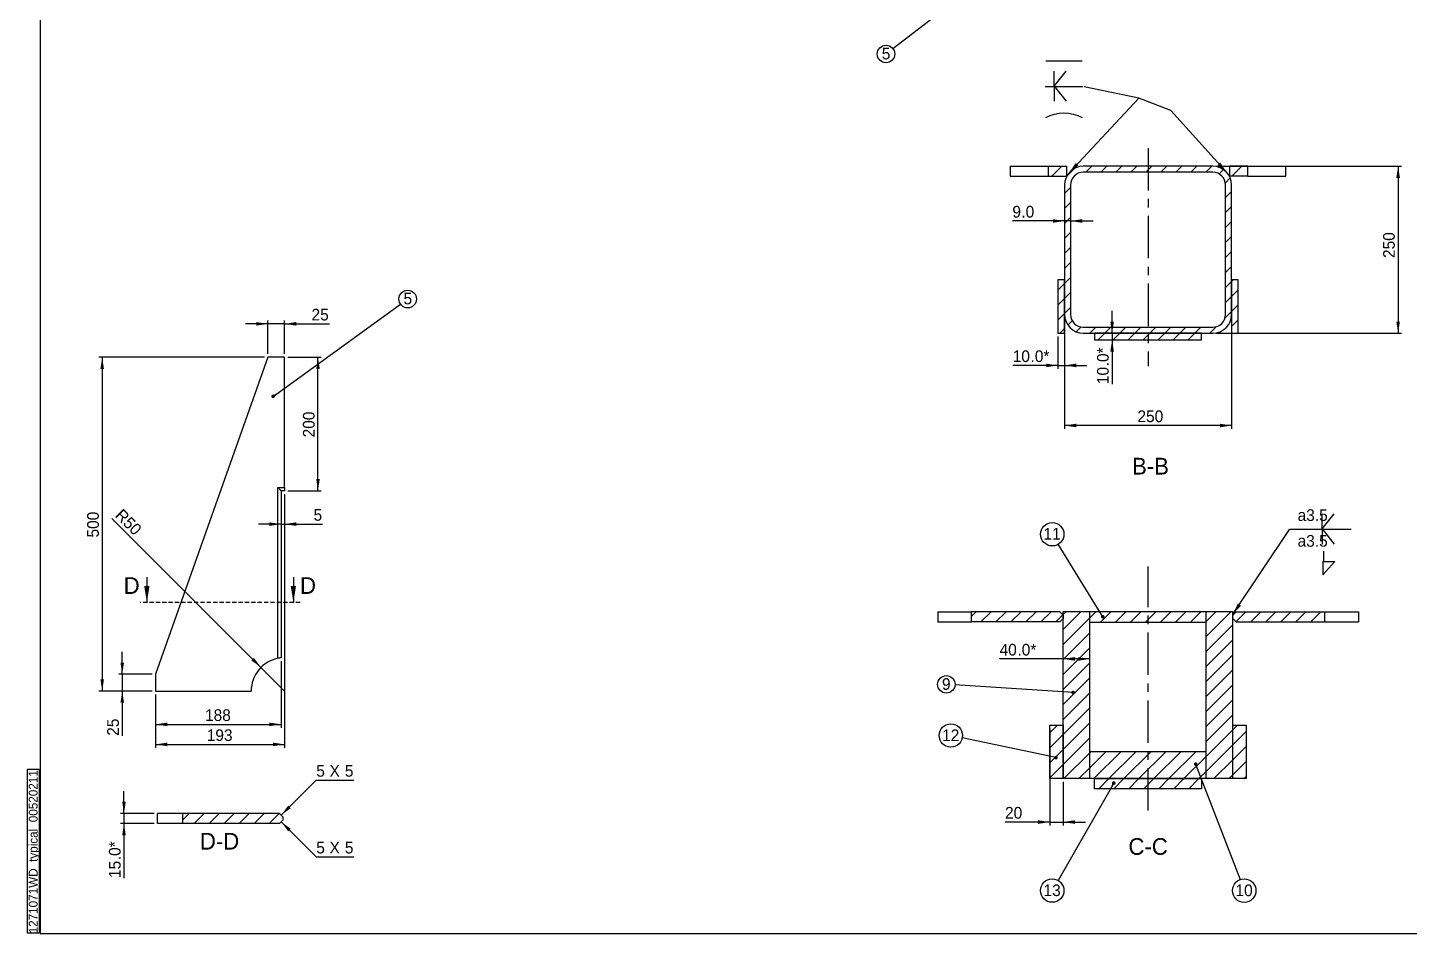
# Model space of a CAD drawing. Header units: millimetres. Extents: x 8 to 4195, y 25 to 2945.
# Drawn here: x 8 to 2076, y 25 to 1382 of the extents above; entities that cross this region are included whole.
import ezdxf

# ---------------------------------------------------------------- set-up
doc = ezdxf.new("R2010")
doc.units = ezdxf.units.MM
doc.header["$LTSCALE"] = 5
doc.linetypes.add('CENTERX2', pattern=[20.32, 12.7, -2.54, 2.54, -2.54])
doc.linetypes.add('HIDDEN', pattern=[1.905, 1.27, -0.635])
doc.layers.add('AM_0', color=7, linetype='Continuous', lineweight=25)
for name, color, linetype in [('AM_10', 7, 'HIDDEN'), ('AM_5', 3, 'Continuous'), ('AM_6', 2, 'Continuous'), ('AM_7', 4, 'CENTERX2'), ('AM_8', 1, 'Continuous')]:
    doc.layers.add(name, color=color, linetype=linetype)
doc.styles.add('SLDTEXTSTYLE0', font='ARIAL.TTF', dxfattribs={"width": 0.948})
doc.styles.get("Standard").update_dxf_attribs({"font": 'ARIAL.TTF'})
doc.dimstyles.new('SLDDIMSTYLE0', dxfattribs={"dimtxt": 17.5, "dimasz": 17.5, "dimexe": 0, "dimexo": 0.0625, "dimgap": 4.375, "dimtad": 1, "dimdec": 1, "dimrnd": 1e-09, "dimzin": 12, "dimdsep": 46, "dimtxsty": 'SLDTEXTSTYLE0', "dimsah": 1, "dimcen": 0.09, "dimadec": 0, "dimazin": 3, "dimtfac": 1, "dimtdec": 1, "dimtmove": 0, "dimatfit": 0, "dimfxl": 1, "dimfrac": 2, "dimtolj": 1, "dimtzin": 12, "dimarcsym": 0})
doc.dimstyles.new('SLDDIMSTYLE1', dxfattribs={"dimtxt": 17.5, "dimasz": 17.5, "dimexe": 0, "dimexo": 0.0625, "dimgap": 4.375, "dimtad": 1, "dimdec": 1, "dimrnd": 1e-09, "dimzin": 12, "dimdsep": 46, "dimtxsty": 'SLDTEXTSTYLE0', "dimsah": 1, "dimcen": 0.09, "dimadec": 0, "dimazin": 3, "dimtfac": 1, "dimtdec": 1, "dimtofl": 0, "dimtmove": 0, "dimatfit": 3, "dimfxl": 1, "dimfrac": 2, "dimtolj": 1, "dimtzin": 12, "dimarcsym": 0})
doc.dimstyles.new('SLDDIMSTYLE11', dxfattribs={"dimtxt": 17.5, "dimasz": 17.5, "dimexe": 0, "dimexo": 0.0625, "dimgap": 4.375, "dimtad": 1, "dimdec": 1, "dimrnd": 1e-09, "dimzin": 12, "dimdsep": 46, "dimtxsty": 'SLDTEXTSTYLE0', "dimsah": 1, "dimcen": 0, "dimadec": 0, "dimazin": 3, "dimtfac": 1, "dimtdec": 1, "dimtofl": 0, "dimtmove": 0, "dimatfit": 3, "dimfxl": 1, "dimfrac": 2, "dimtolj": 1, "dimtzin": 12, "dimarcsym": 0})
doc.dimstyles.new('SLDDIMSTYLE12', dxfattribs={"dimtxt": 17.5, "dimasz": 17.5, "dimexe": 0, "dimexo": 0.0625, "dimgap": 4.375, "dimtad": 1, "dimdec": 0, "dimrnd": 1e-09, "dimzin": 12, "dimdsep": 46, "dimtxsty": 'SLDTEXTSTYLE0', "dimsah": 1, "dimcen": 0.09, "dimadec": 0, "dimazin": 3, "dimtfac": 1, "dimtdec": 0, "dimtmove": 0, "dimatfit": 0, "dimfxl": 1, "dimfrac": 2, "dimtolj": 1, "dimtzin": 12, "dimarcsym": 0})
doc.dimstyles.new('SLDDIMSTYLE3', dxfattribs={"dimtxt": 0.18, "dimasz": 5.384615, "dimexe": 0, "dimexo": 0.0625, "dimgap": 0, "dimtad": 0, "dimtih": 1, "dimtoh": 1, "dimdec": 0, "dimrnd": 1e-09, "dimzin": 0, "dimdsep": 46, "dimtxsty": 'STANDARD', "dimblk1": 'DOT', "dimblk2": 'DOT', "dimsah": 1, "dimcen": 0.09, "dimadec": 0, "dimazin": 0, "dimtfac": 5.384615, "dimtdec": 0, "dimtofl": 0, "dimtmove": 0, "dimatfit": 3, "dimldrblk": 'DOT', "dimfxl": 1, "dimfrac": 2, "dimtolj": 1, "dimtzin": 0, "dimarcsym": 0})
doc.dimstyles.new('SLDDIMSTYLE4', dxfattribs={"dimtxt": 0.18, "dimasz": 17.5, "dimexe": 0, "dimexo": 0.0625, "dimgap": 0, "dimtad": 0, "dimtih": 1, "dimtoh": 1, "dimdec": 0, "dimrnd": 1e-09, "dimzin": 0, "dimdsep": 46, "dimtxsty": 'STANDARD', "dimsah": 1, "dimcen": 0.09, "dimadec": 0, "dimazin": 0, "dimtfac": 17.5, "dimtdec": 0, "dimtofl": 0, "dimtmove": 0, "dimatfit": 3, "dimfxl": 1, "dimfrac": 2, "dimtolj": 1, "dimtzin": 0, "dimarcsym": 0})
doc.dimstyles.new('SLDDIMSTYLE6', dxfattribs={"dimtxt": 17.5, "dimasz": 17.5, "dimexe": 0, "dimexo": 0.0625, "dimgap": 4.375, "dimtad": 1, "dimdec": 0, "dimrnd": 1e-09, "dimzin": 12, "dimdsep": 46, "dimtxsty": 'SLDTEXTSTYLE0', "dimsah": 1, "dimcen": 0.09, "dimadec": 0, "dimazin": 3, "dimtfac": 1, "dimtdec": 0, "dimtofl": 0, "dimtmove": 0, "dimatfit": 3, "dimfxl": 1, "dimfrac": 2, "dimtolj": 1, "dimtzin": 12, "dimarcsym": 0})

# ---------------------------------------------------------------- blocks, each defined once
blk = doc.blocks.new('SW_NOTE_0')
at = {"layer": 'AM_6', "color": 0}
for p, q in [((-18.8, 0.2), (-18.8, 245.9)), ((-18.8, 245.9), (-1.4, 245.9)), ((-1.4, 245.9), (-1.4, 0.2)), ((-1.4, 0.2), (-18.8, 0.2))]:
    blk.add_line(p, q, dxfattribs=at)
at = {"layer": 'AM_6', "color": 0, "insert": (-17.1, 0), "char_height": 13.229, "attachment_point": 1, "rotation": 90, "style": 'SLDTEXTSTYLE0'}
blk.add_mtext('1271071WD_typical_00520211', dxfattribs=at)
blk = doc.blocks.new('SW_NOTE_0_7')
at = {"layer": 'AM_6', "color": 0}
blk.add_circle((-10.4, -7.9), 13.1, dxfattribs=at)
at = {"layer": 'AM_6', "color": 0, "insert": (-10.3, 1.5), "char_height": 17.5, "attachment_point": 2, "style": 'SLDTEXTSTYLE0'}
blk.add_mtext('5', dxfattribs=at)
blk = doc.blocks.new('_Dot')
at = {"color": 0, "linetype": 'ByBlock', "lineweight": -2}
blk.add_line((-0.5, 0), (-1, 0), dxfattribs=at)
at = {"color": 0, "linetype": 'ByBlock', "const_width": 0.5}
blk.add_lwpolyline([(-0.25, 0, 1), (0.25, 0, 1)], format="xyb", close=True, dxfattribs=at)
blk = doc.blocks.new('_D_29')
at = {"layer": 'AM_5'}
for p, q in [((1786.7, 1174), (2064, 1174)), ((2059, 1174), (2059, 924)), ((1786.7, 924), (2064, 924))]:
    blk.add_line(p, q, dxfattribs=at)
for points in [[(2059, 1174), (2056.3, 1156.5), (2061.7, 1156.5)], [(2059, 924), (2061.7, 941.5), (2056.3, 941.5)]]:
    blk.add_solid(points, dxfattribs=at)
at = {"layer": 'AM_5', "insert": (2036.5, 1036.6), "char_height": 17.5, "attachment_point": 1, "rotation": 90, "style": 'SLDTEXTSTYLE0'}
blk.add_mtext('250', dxfattribs=at)
blk = doc.blocks.new('_D_30')
at = {"layer": 'AM_5'}
for p, q in [((1559.7, 947), (1559.7, 780.7)), ((1809.7, 947), (1809.7, 780.7)), ((1809.7, 785.7), (1559.7, 785.7))]:
    blk.add_line(p, q, dxfattribs=at)
for points in [[(1559.7, 785.7), (1577.2, 783), (1577.2, 788.4)], [(1809.7, 785.7), (1792.2, 788.4), (1792.2, 783)]]:
    blk.add_solid(points, dxfattribs=at)
at = {"layer": 'AM_5', "insert": (1668.8, 808.3), "char_height": 17.5, "attachment_point": 1, "style": 'SLDTEXTSTYLE0'}
blk.add_mtext('250', dxfattribs=at)
blk = doc.blocks.new('_D_31')
at = {"layer": 'AM_5'}
for p, q in [((1559.7, 1092.1), (1481.6, 1092.1)), ((1568.7, 1092.1), (1559.7, 1092.1)), ((1568.7, 1092.1), (1602.3, 1092.1))]:
    blk.add_line(p, q, dxfattribs=at)
for points in [[(1559.7, 1092.1), (1542.2, 1094.8), (1542.2, 1089.4)], [(1568.7, 1092.1), (1586.2, 1089.4), (1586.2, 1094.8)]]:
    blk.add_solid(points, dxfattribs=at)
at = {"layer": 'AM_5', "char_height": 17.5, "attachment_point": 1, "style": 'SLDTEXTSTYLE0'}
for s, insert in [('9', (1481.6, 1114.7)), ('.0', (1495, 1114.7))]:
    blk.add_mtext(s, dxfattribs=dict(at, insert=insert))
blk = doc.blocks.new('_D_32')
at = {"layer": 'AM_5'}
for p, q in [((1630.9, 924), (1630.9, 957.7)), ((1630.9, 924), (1630.9, 914)), ((1630.9, 914), (1630.9, 847.7))]:
    blk.add_line(p, q, dxfattribs=at)
for points in [[(1630.9, 924), (1633.6, 941.5), (1628.2, 941.5)], [(1630.9, 914), (1628.2, 896.5), (1633.6, 896.5)]]:
    blk.add_solid(points, dxfattribs=at)
at = {"layer": 'AM_5', "char_height": 17.5, "attachment_point": 1, "rotation": 90, "style": 'SLDTEXTSTYLE0'}
for s, insert in [('.0*', (1608.3, 874.4)), ('10', (1608.3, 847.7))]:
    blk.add_mtext(s, dxfattribs=dict(at, insert=insert))
blk = doc.blocks.new('_D_33')
at = {"layer": 'AM_5'}
for p, q in [((1549.7, 919), (1549.7, 870.7)), ((1559.7, 919), (1559.7, 870.7)), ((1549.7, 875.7), (1482.1, 875.7)), ((1549.7, 875.7), (1559.7, 875.7)), ((1559.7, 875.7), (1593.3, 875.7))]:
    blk.add_line(p, q, dxfattribs=at)
for points in [[(1549.7, 875.7), (1532.2, 878.4), (1532.2, 873)], [(1559.7, 875.7), (1577.2, 873), (1577.2, 878.4)]]:
    blk.add_solid(points, dxfattribs=at)
at = {"layer": 'AM_5', "char_height": 17.5, "attachment_point": 1, "style": 'SLDTEXTSTYLE0'}
for s, insert in [('10', (1482.1, 898.3)), ('.0*', (1508.8, 898.3))]:
    blk.add_mtext(s, dxfattribs=dict(at, insert=insert))
blk = doc.blocks.new('SW_SYMBOL_JWELD_BUSB')
at = {"layer": 'AM_5', "color": 0}
for q in [(1000, 5000), (5000, 5000)]:
    blk.add_line((1000, 0), q, dxfattribs=at)
blk = doc.blocks.new('SW_SYMBOL_WLDSA_FLT')
at = {"layer": 'AM_5', "color": 0}
blk.add_line((0, 0), (12000, 0), dxfattribs=at)
blk = doc.blocks.new('SW_SYMBOL_WLDSA_CNC')
at = {"layer": 'AM_5', "color": 0}
blk.add_arc((6000, 12000), 12000, 240, 300, dxfattribs=at)
blk = doc.blocks.new('SW_WELDSYMBOL_8')
at = {"layer": 'AM_5', "color": 0}
blk.add_line((47.6, -3.2), (-8.6, -3.2), dxfattribs=at)
at = {"layer": 'AM_5', "color": 0, "xscale": 0.0045117371, "yscale": 0.0045117371, "zscale": 0.0045117371}
for name, p in [('SW_SYMBOL_WLDSA_FLT', (-7.8, 35.6)), ('SW_SYMBOL_JWELD_BUSB', (0, -2.3))]:
    blk.add_blockref(name, p, dxfattribs=at)
at = {"layer": 'AM_5', "color": 0, "extrusion": (0, 0, -1), "xscale": 0.0045117371, "yscale": 0.0045117371, "zscale": 0.0045117371, "rotation": 180}
for name, p in [('SW_SYMBOL_JWELD_BUSB', (0, -2.3)), ('SW_SYMBOL_WLDSA_CNC', (7.8, -42.1))]:
    blk.add_blockref(name, p, dxfattribs=at)
blk = doc.blocks.new('_D_43')
at = {"layer": 'AM_5'}
for p, q in [((367.2, 938), (333.6, 938)), ((367.2, 893), (367.2, 943)), ((392.2, 938), (367.2, 938)), ((392.2, 893), (392.2, 943)), ((392.2, 938), (459.3, 938))]:
    blk.add_line(p, q, dxfattribs=at)
for points in [[(367.2, 938), (349.7, 940.7), (349.7, 935.3)], [(392.2, 938), (409.7, 935.3), (409.7, 940.7)]]:
    blk.add_solid(points, dxfattribs=at)
at = {"layer": 'AM_5', "insert": (432.6, 960.6), "char_height": 17.5, "attachment_point": 1, "style": 'SLDTEXTSTYLE0'}
blk.add_mtext('25', dxfattribs=at)
blk = doc.blocks.new('_D_44')
at = {"layer": 'AM_5'}
for p, q in [((362.2, 888), (114.2, 888)), ((119.2, 888), (119.2, 388)), ((194.2, 388), (114.2, 388))]:
    blk.add_line(p, q, dxfattribs=at)
for points in [[(119.2, 888), (116.6, 870.5), (121.9, 870.5)], [(119.2, 388), (121.9, 405.5), (116.6, 405.5)]]:
    blk.add_solid(points, dxfattribs=at)
at = {"layer": 'AM_5', "insert": (96.7, 617.9), "char_height": 17.5, "attachment_point": 1, "rotation": 90, "style": 'SLDTEXTSTYLE0'}
blk.add_mtext('500', dxfattribs=at)
blk = doc.blocks.new('_D_45')
at = {"layer": 'AM_5'}
for p, q in [((149.2, 413), (149.2, 446.7)), ((194.2, 413), (144.2, 413)), ((149.2, 413), (149.2, 388)), ((194.2, 388), (144.2, 388)), ((149.2, 388), (149.2, 320.9))]:
    blk.add_line(p, q, dxfattribs=at)
for points in [[(149.2, 413), (151.9, 430.5), (146.6, 430.5)], [(149.2, 388), (146.6, 370.5), (151.9, 370.5)]]:
    blk.add_solid(points, dxfattribs=at)
at = {"layer": 'AM_5', "insert": (126.7, 320.9), "char_height": 17.5, "attachment_point": 1, "rotation": 90, "style": 'SLDTEXTSTYLE0'}
blk.add_mtext('25', dxfattribs=at)
blk = doc.blocks.new('_D_46')
at = {"layer": 'AM_5'}
for p, q in [((387, 432.7), (387, 333)), ((199.2, 383), (199.2, 333)), ((199.2, 338), (387, 338))]:
    blk.add_line(p, q, dxfattribs=at)
for points in [[(199.2, 338), (216.7, 335.3), (216.7, 340.7)], [(387, 338), (369.5, 340.7), (369.5, 335.3)]]:
    blk.add_solid(points, dxfattribs=at)
at = {"layer": 'AM_5', "insert": (273.1, 360.6), "char_height": 17.5, "attachment_point": 1, "style": 'SLDTEXTSTYLE0'}
blk.add_mtext('188', dxfattribs=at)
blk = doc.blocks.new('_D_47')
at = {"layer": 'AM_5'}
for q in [(133.8, 646.4), (392.2, 388)]:
    blk.add_line((356.9, 423.4), q, dxfattribs=at)
blk.add_solid([(356.9, 423.4), (346.4, 437.6), (342.6, 433.8)], dxfattribs=at)
at = {"layer": 'AM_5', "insert": (149.8, 662.3), "char_height": 17.5, "attachment_point": 1, "rotation": 315, "style": 'SLDTEXTSTYLE0'}
blk.add_mtext('R50', dxfattribs=at)
blk = doc.blocks.new('_D_48')
at = {"layer": 'AM_5'}
for p, q in [((392.2, 683), (392.2, 633)), ((387, 638), (353.4, 638)), ((387, 638), (392.2, 638)), ((392.2, 638), (448.9, 638))]:
    blk.add_line(p, q, dxfattribs=at)
for points in [[(387, 638), (369.5, 640.7), (369.5, 635.3)], [(392.2, 638), (409.7, 635.3), (409.7, 640.7)]]:
    blk.add_solid(points, dxfattribs=at)
at = {"layer": 'AM_5', "insert": (435.6, 660.6), "char_height": 17.5, "attachment_point": 1, "style": 'SLDTEXTSTYLE0'}
blk.add_mtext('5', dxfattribs=at)
blk = doc.blocks.new('_D_49')
at = {"layer": 'AM_5'}
for p, q in [((397.2, 888), (447.2, 888)), ((442.2, 688), (442.2, 888)), ((397.2, 688), (447.2, 688))]:
    blk.add_line(p, q, dxfattribs=at)
for points in [[(442.2, 888), (439.6, 870.5), (444.9, 870.5)], [(442.2, 688), (444.9, 705.5), (439.6, 705.5)]]:
    blk.add_solid(points, dxfattribs=at)
at = {"layer": 'AM_5', "insert": (419.7, 767.9), "char_height": 17.5, "attachment_point": 1, "rotation": 90, "style": 'SLDTEXTSTYLE0'}
blk.add_mtext('200', dxfattribs=at)
blk = doc.blocks.new('_D_50')
at = {"layer": 'AM_5'}
for p, q in [((392.2, 683), (392.2, 303)), ((199.2, 383), (199.2, 303)), ((199.2, 308), (392.2, 308))]:
    blk.add_line(p, q, dxfattribs=at)
for points in [[(199.2, 308), (216.7, 305.3), (216.7, 310.7)], [(392.2, 308), (374.7, 310.7), (374.7, 305.3)]]:
    blk.add_solid(points, dxfattribs=at)
at = {"layer": 'AM_5', "insert": (275.7, 330.6), "char_height": 17.5, "attachment_point": 1, "style": 'SLDTEXTSTYLE0'}
blk.add_mtext('193', dxfattribs=at)
blk = doc.blocks.new('SW_NOTE_0_16')
at = {"layer": 'AM_6', "color": 0}
blk.add_circle((10.7, 7.8), 13.2, dxfattribs=at)
at = {"layer": 'AM_6', "color": 0, "insert": (10.9, 17.4), "char_height": 17.5, "attachment_point": 2, "style": 'SLDTEXTSTYLE0'}
blk.add_mtext('5', dxfattribs=at)
blk = doc.blocks.new('_D_51')
at = {"layer": 'AM_5'}
for p, q in [((1557.7, 436.1), (1462.4, 436.1)), ((1597.7, 436.1), (1557.7, 436.1))]:
    blk.add_line(p, q, dxfattribs=at)
for points in [[(1557.7, 436.1), (1575.2, 433.4), (1575.2, 438.8)], [(1597.7, 436.1), (1580.2, 438.8), (1580.2, 433.4)]]:
    blk.add_solid(points, dxfattribs=at)
at = {"layer": 'AM_5', "char_height": 17.5, "attachment_point": 1, "style": 'SLDTEXTSTYLE0'}
for s, insert in [('40', (1462.4, 458.6)), ('.0*', (1489.2, 458.6))]:
    blk.add_mtext(s, dxfattribs=dict(at, insert=insert))
blk = doc.blocks.new('_D_52')
at = {"layer": 'AM_5'}
for p, q in [((1537.7, 331.7), (1537.7, 186.7)), ((1557.7, 251.7), (1557.7, 186.7)), ((1537.7, 191.7), (1470.6, 191.7)), ((1537.7, 191.7), (1557.7, 191.7)), ((1557.7, 191.7), (1591.3, 191.7))]:
    blk.add_line(p, q, dxfattribs=at)
for points in [[(1537.7, 191.7), (1520.2, 194.4), (1520.2, 189)], [(1557.7, 191.7), (1575.2, 189), (1575.2, 194.4)]]:
    blk.add_solid(points, dxfattribs=at)
at = {"layer": 'AM_5', "insert": (1470.6, 214.3), "char_height": 17.5, "attachment_point": 1, "style": 'SLDTEXTSTYLE0'}
blk.add_mtext('20', dxfattribs=at)
blk = doc.blocks.new('SW_NOTE_0_17')
at = {"layer": 'AM_6', "color": 0}
blk.add_circle((-13, 0.8), 13.1, dxfattribs=at)
at = {"layer": 'AM_6', "color": 0, "insert": (-13, 10.1), "char_height": 17.5, "attachment_point": 2, "style": 'SLDTEXTSTYLE0'}
blk.add_mtext('9', dxfattribs=at)
blk = doc.blocks.new('SW_NOTE_0_18')
at = {"layer": 'AM_6', "color": 0}
blk.add_circle((-17.1, 3.6), 17.5, dxfattribs=at)
at = {"layer": 'AM_6', "color": 0, "insert": (-17.3, 12.6), "char_height": 17.5, "attachment_point": 2, "style": 'SLDTEXTSTYLE0'}
blk.add_mtext('12', dxfattribs=at)
blk = doc.blocks.new('SW_NOTE_0_19')
at = {"layer": 'AM_6', "color": 0}
blk.add_circle((-8.8, -15.3), 17.6, dxfattribs=at)
at = {"layer": 'AM_6', "color": 0, "insert": (-8.9, -6.1), "char_height": 17.5, "attachment_point": 2, "style": 'SLDTEXTSTYLE0'}
blk.add_mtext('13', dxfattribs=at)
blk = doc.blocks.new('SW_NOTE_0_20')
at = {"layer": 'AM_6', "color": 0}
blk.add_circle((-9.1, 14.9), 17.5, dxfattribs=at)
at = {"layer": 'AM_6', "color": 0, "insert": (-9.3, 24.4), "char_height": 17.5, "attachment_point": 2, "style": 'SLDTEXTSTYLE0'}
blk.add_mtext('11', dxfattribs=at)
blk = doc.blocks.new('SW_NOTE_0_21')
at = {"layer": 'AM_6', "color": 0}
blk.add_circle((6.3, -16.5), 17.6, dxfattribs=at)
at = {"layer": 'AM_6', "color": 0, "insert": (6.1, -7.3), "char_height": 17.5, "attachment_point": 2, "style": 'SLDTEXTSTYLE0'}
blk.add_mtext('10', dxfattribs=at)
blk = doc.blocks.new('SW_SYMBOL_JWELD_FILL')
at = {"layer": 'AM_5', "color": 0}
for p, q in [((500, 0), (500, 4500)), ((500, 4500), (4500, 0)), ((500, 0), (4500, 0))]:
    blk.add_line(p, q, dxfattribs=at)
blk = doc.blocks.new('SW_WELDSYMBOL_9')
at = {"layer": 'AM_5', "color": 0}
for p, q in [((92.3, 0), (0, 0)), ((51.2, -32.4), (51.2, -48.5))]:
    blk.add_line(p, q, dxfattribs=at)
at = {"layer": 'AM_5', "color": 0, "xscale": 0.0045117371, "yscale": 0.0045117371, "zscale": 0.0045117371}
blk.add_blockref('SW_SYMBOL_JWELD_BUSB', (44.7, 1), dxfattribs=at)
at = {"layer": 'AM_5', "color": 0, "extrusion": (0, 0, -1), "xscale": 0.0045117371, "yscale": 0.0045117371, "zscale": 0.0045117371, "rotation": 180}
for name, p in [('SW_SYMBOL_JWELD_BUSB', (-44.7, 1)), ('SW_SYMBOL_JWELD_FILL', (-47.9, -47.6))]:
    blk.add_blockref(name, p, dxfattribs=at)
at = {"layer": 'AM_5', "color": 0, "char_height": 17.5, "attachment_point": 1, "style": 'SLDTEXTSTYLE0'}
for insert in [(12.3, 30.5), (12.3, -8)]:
    blk.add_mtext('a3.5', dxfattribs=dict(at, insert=insert))
blk = doc.blocks.new('SW_CHAMFER_DIMENSION_7')
at = {"layer": 'AM_5', "color": 0}
for p, q in [((-52.5, 52.5), (0, 0)), ((0, 0), (56.1, 0))]:
    blk.add_line(p, q, dxfattribs=at)
blk.add_solid([(-52.5, 52.5), (-42, 38.2), (-38.2, 42)], dxfattribs=at)
at = {"layer": 'AM_5', "color": 0, "char_height": 17.5, "attachment_point": 1, "style": 'SLDTEXTSTYLE0'}
for s, insert in [('5', (0, 22.6)), (' X ', (13.4, 22.6)), ('5', (42.8, 22.6))]:
    blk.add_mtext(s, dxfattribs=dict(at, insert=insert))
blk = doc.blocks.new('_D_53')
at = {"layer": 'AM_5'}
for p, q in [((151.8, 204.5), (151.8, 238.2)), ((196.8, 204.5), (146.8, 204.5)), ((196.8, 189.5), (146.8, 189.5)), ((151.8, 204.5), (151.8, 189.5)), ((151.8, 189.5), (151.8, 107.8))]:
    blk.add_line(p, q, dxfattribs=at)
for points in [[(151.8, 204.5), (154.5, 222), (149.2, 222)], [(151.8, 189.5), (149.2, 172), (154.5, 172)]]:
    blk.add_solid(points, dxfattribs=at)
at = {"layer": 'AM_5', "char_height": 17.5, "attachment_point": 1, "rotation": 90, "style": 'SLDTEXTSTYLE0'}
for s, insert in [('.0*', (129.3, 134.5)), ('15', (129.3, 107.8))]:
    blk.add_mtext(s, dxfattribs=dict(at, insert=insert))
blk = doc.blocks.new('SW_CHAMFER_DIMENSION_8')
at = {"layer": 'AM_5', "color": 0}
for p, q in [((-52.5, -52.5), (0, 0)), ((0, 0), (56.1, 0))]:
    blk.add_line(p, q, dxfattribs=at)
blk.add_solid([(-52.5, -52.5), (-38.2, -42), (-42, -38.2)], dxfattribs=at)
at = {"layer": 'AM_5', "color": 0, "char_height": 17.5, "attachment_point": 1, "style": 'SLDTEXTSTYLE0'}
for s, insert in [('5', (0, 22.6)), (' X ', (13.4, 22.6)), ('5', (42.8, 22.6))]:
    blk.add_mtext(s, dxfattribs=dict(at, insert=insert))

msp = doc.modelspace()

# ---------------------------------------------------------------- hatches: boundary and pattern name
at = {"layer": 'AM_8'}
h = msp.add_hatch(dxfattribs=at)
h.set_pattern_fill('ANSI31', color=256, scale=5, style=0)
h.paths.add_polyline_path([(1562.887484, 1174.024093), (1535.26339, 1174.024093), (1535.26339, 1159.024093), (1562.887484, 1159.024093)], flags=0)
h = msp.add_hatch(dxfattribs=at)
h.set_pattern_fill('ANSI31', color=256, scale=5, style=0)
edge = h.paths.add_edge_path(flags=0)
edge.add_line((1809.686677, 952.024093), (1809.686677, 1146.024093))
edge.add_arc((1781.686677, 1146.024093), 28, 0, 90)
edge.add_line((1781.686677, 1174.024093), (1587.686677, 1174.024093))
edge.add_arc((1587.686677, 1146.024093), 28, 90, 180)
edge.add_line((1559.686677, 1146.024093), (1559.686677, 952.024093))
edge.add_arc((1587.686677, 952.024093), 28, 180, 270)
edge.add_line((1587.686677, 924.024093), (1781.686677, 924.024093))
edge.add_arc((1781.686677, 952.024093), 28, 270, 360)
edge = h.paths.add_edge_path(flags=0)
edge.add_arc((1781.686677, 1146.024093), 19, 0, 90, ccw=False)
edge.add_line((1800.686677, 1146.024093), (1800.686677, 952.024093))
edge.add_arc((1781.686677, 952.024093), 19, 270, 360, ccw=False)
edge.add_line((1781.686677, 933.024093), (1587.686677, 933.024093))
edge.add_arc((1587.686677, 952.024093), 19, 180, 270, ccw=False)
edge.add_line((1568.686677, 952.024093), (1568.686677, 1146.024093))
edge.add_arc((1587.686677, 1146.024093), 19, 90, 180, ccw=False)
edge.add_line((1587.686677, 1165.024093), (1781.686677, 1165.024093))
h = msp.add_hatch(dxfattribs=at)
h.set_pattern_fill('ANSI31', color=256, scale=5, style=0)
h.paths.add_polyline_path([(1806.485871, 1159.024093), (1834.109965, 1159.024093), (1834.109965, 1174.024093), (1806.485871, 1174.024093)], flags=0)
h = msp.add_hatch(dxfattribs=at)
h.set_pattern_fill('ANSI31', color=256, scale=5, style=0)
h.paths.add_polyline_path([(1549.686677, 924.024093), (1559.686677, 924.024093), (1559.686677, 1004.024093), (1549.686677, 1004.024093)], flags=0)
h = msp.add_hatch(dxfattribs=at)
h.set_pattern_fill('ANSI31', color=256, scale=5, style=0)
h.paths.add_polyline_path([(1809.686677, 924.024093), (1819.686677, 924.024093), (1819.686677, 1004.024093), (1809.686677, 1004.024093)], flags=0)
h = msp.add_hatch(dxfattribs=at)
h.set_pattern_fill('ANSI31', color=256, scale=5, style=0)
h.paths.add_polyline_path([(1604.686677, 914.024093), (1764.686677, 914.024093), (1764.686677, 924.024093), (1604.686677, 924.024093)], flags=0)
h = msp.add_hatch(dxfattribs=at)
h.set_pattern_fill('ANSI31', color=256, scale=5, style=0)
h.paths.add_polyline_path([(1420.606191, 491.697089), (1552.686677, 491.697089), (1557.686677, 496.697089), (1557.686677, 501.697089), (1552.686677, 506.697089), (1420.606191, 506.697089)], flags=0)
h = msp.add_hatch(dxfattribs=at)
h.set_pattern_fill('ANSI31', color=256, scale=5, style=0)
h.paths.add_polyline_path([(1557.686677, 256.697089), (1597.686677, 256.697089), (1597.686677, 506.697089), (1557.686677, 506.697089)], flags=0)
h = msp.add_hatch(dxfattribs=at)
h.set_pattern_fill('ANSI31', color=256, scale=5, style=0)
h.paths.add_polyline_path([(1597.686677, 506.697089), (1597.686677, 490.697089), (1771.686677, 490.697089), (1771.686677, 506.697089)], flags=0)
h = msp.add_hatch(dxfattribs=at)
h.set_pattern_fill('ANSI31', color=256, scale=5, style=0)
h.paths.add_polyline_path([(1771.686677, 256.697089), (1811.686677, 256.697089), (1811.686677, 506.697089), (1771.686677, 506.697089)], flags=0)
h = msp.add_hatch(dxfattribs=at)
h.set_pattern_fill('ANSI31', color=256, scale=5, style=0)
h.paths.add_polyline_path([(1811.686677, 496.697089), (1816.686677, 491.697089), (1948.767164, 491.697089), (1948.767164, 506.697089), (1816.686677, 506.697089), (1811.686677, 501.697089)], flags=0)
h = msp.add_hatch(dxfattribs=at)
h.set_pattern_fill('ANSI31', color=256, scale=5, style=0)
h.paths.add_polyline_path([(1557.686677, 256.697089), (1557.686677, 336.697089), (1537.686677, 336.697089), (1537.686677, 256.697089)], flags=0)
h = msp.add_hatch(dxfattribs=at)
h.set_pattern_fill('ANSI31', color=256, scale=5, style=0)
h.paths.add_polyline_path([(1811.686677, 336.697089), (1811.686677, 256.697089), (1831.686677, 256.697089), (1831.686677, 336.697089)], flags=0)
h = msp.add_hatch(dxfattribs=at)
h.set_pattern_fill('ANSI31', color=256, scale=5, style=0)
h.paths.add_polyline_path([(1597.686677, 296.697089), (1597.686677, 256.697089), (1771.686677, 256.697089), (1771.686677, 296.697089)], flags=0)
h = msp.add_hatch(dxfattribs=at)
h.set_pattern_fill('ANSI31', color=256, scale=5, style=0)
h.paths.add_polyline_path([(1604.686677, 256.697089), (1604.686677, 241.697089), (1764.686677, 241.697089), (1764.686677, 256.697089)], flags=0)
h = msp.add_hatch(dxfattribs=at)
h.set_pattern_fill('ANSI31', color=256, scale=5, style=0)
h.paths.add_polyline_path([(389.647472, 199.547823), (384.647472, 204.547823), (239.863721, 204.547823), (239.863721, 189.547823), (384.647472, 189.547823), (389.647472, 194.547823)], flags=0)

# ---------------------------------------------------------------- linework, layer by layer
at = {"layer": 'AM_0'}
for p, q in [((26.341747, 2944.912506), (26.341747, 24.912506)), ((1478.214565, 1174.024093), (1478.214565, 1159.024093)), ((1478.214565, 1174.024093), (1535.26339, 1174.024093)), ((1478.214565, 1159.024093), (1535.26339, 1159.024093)), ((1535.26339, 1174.024093), (1535.26339, 1159.024093)), ((1535.26339, 1174.024093), (1562.887484, 1174.024093)), ((1535.26339, 1159.024093), (1562.887484, 1159.024093)), ((1562.887484, 1159.024093), (1562.887484, 1174.024093)), ((1781.686677, 1174.024093), (1587.686677, 1174.024093)), ((1781.686677, 1165.024093), (1587.686677, 1165.024093)), ((1806.485871, 1174.024093), (1806.485871, 1159.024093)), ((1834.109965, 1174.024093), (1806.485871, 1174.024093)), ((1834.109965, 1159.024093), (1806.485871, 1159.024093)), ((1834.109965, 1159.024093), (1834.109965, 1174.024093)), ((1834.109965, 1174.024093), (1891.15879, 1174.024093)), ((1834.109965, 1159.024093), (1891.15879, 1159.024093)), ((1891.15879, 1159.024093), (1891.15879, 1174.024093)), ((1559.686677, 1146.024093), (1559.686677, 952.024093)), ((1568.686677, 1146.024093), (1568.686677, 952.024093)), ((1800.686677, 952.024093), (1800.686677, 1146.024093)), ((1809.686677, 952.024093), (1809.686677, 1146.024093)), ((1559.686677, 1004.024093), (1549.686677, 1004.024093)), ((1549.686677, 1004.024093), (1549.686677, 924.024093)), ((1559.686677, 924.024093), (1559.686677, 1004.024093)), ((1819.686677, 1004.024093), (1809.686677, 1004.024093)), ((1809.686677, 1004.024093), (1809.686677, 924.024093)), ((1819.686677, 924.024093), (1819.686677, 1004.024093)), ((1587.686677, 933.024093), (1781.686677, 933.024093)), ((1549.686677, 924.024093), (1559.686677, 924.024093)), ((1587.686677, 924.024093), (1781.686677, 924.024093)), ((1764.686677, 924.024093), (1604.686677, 924.024093)), ((1604.686677, 924.024093), (1604.686677, 914.024093)), ((1604.686677, 914.024093), (1764.686677, 914.024093)), ((1764.686677, 914.024093), (1764.686677, 924.024093)), ((1809.686677, 924.024093), (1819.686677, 924.024093)), ((367.247875, 888.000402), (199.247875, 413.000402)), ((392.247875, 888.000402), (367.247875, 888.000402)), ((392.247875, 693.000402), (392.247875, 888.000402)), ((382.047069, 693.000402), (392.247875, 693.000402)), ((382.047069, 436.948779), (382.047069, 693.000402)), ((382.047069, 693.000402), (387.047069, 688.000402)), ((392.247875, 688.000402), (387.047069, 688.000402)), ((387.047069, 688.000402), (387.047069, 437.729183)), ((392.247875, 693.000402), (392.247875, 688.000402)), ((1369.887484, 506.697089), (1369.887484, 491.697089)), ((1369.887484, 506.697089), (1420.606191, 506.697089)), ((1420.606191, 491.697089), (1420.606191, 506.697089)), ((1552.686677, 506.697089), (1420.606191, 506.697089)), ((1557.686677, 501.697089), (1552.686677, 506.697089)), ((1552.686677, 491.697089), (1557.686677, 496.697089)), ((1597.686677, 506.697089), (1557.686677, 506.697089)), ((1557.686677, 256.697089), (1557.686677, 506.697089)), ((1557.686677, 501.697089), (1557.686677, 496.697089)), ((1597.686677, 256.697089), (1597.686677, 506.697089)), ((1771.686677, 506.697089), (1597.686677, 506.697089)), ((1597.686677, 490.697089), (1597.686677, 506.697089)), ((1771.686677, 490.697089), (1771.686677, 506.697089)), ((1811.686677, 506.697089), (1771.686677, 506.697089)), ((1771.686677, 256.697089), (1771.686677, 506.697089)), ((1816.686677, 506.697089), (1811.686677, 501.697089)), ((1811.686677, 256.697089), (1811.686677, 506.697089)), ((1811.686677, 496.697089), (1811.686677, 501.697089)), ((1811.686677, 496.697089), (1816.686677, 491.697089)), ((1816.686677, 506.697089), (1948.767164, 506.697089)), ((1948.767164, 506.697089), (1948.767164, 491.697089)), ((1948.767164, 506.697089), (1999.485871, 506.697089)), ((1999.485871, 506.697089), (1999.485871, 491.697089)), ((1369.887484, 491.697089), (1420.606191, 491.697089)), ((1552.686677, 491.697089), (1420.606191, 491.697089)), ((1771.686677, 490.697089), (1597.686677, 490.697089)), ((1816.686677, 491.697089), (1948.767164, 491.697089)), ((1948.767164, 491.697089), (1999.485871, 491.697089)), ((199.247875, 413.000402), (199.247875, 388.000402)), ((199.247875, 388.000402), (342.247875, 388.000402)), ((1537.686677, 256.697089), (1537.686677, 336.697089)), ((1537.686677, 336.697089), (1557.686677, 336.697089)), ((1557.686677, 336.697089), (1557.686677, 256.697089)), ((1811.686677, 336.697089), (1831.686677, 336.697089)), ((1811.686677, 256.697089), (1811.686677, 336.697089)), ((1831.686677, 336.697089), (1831.686677, 256.697089)), ((1771.686677, 296.697089), (1597.686677, 296.697089)), ((1597.686677, 256.697089), (1597.686677, 296.697089)), ((1771.686677, 256.697089), (1771.686677, 296.697089)), ((1557.686677, 256.697089), (1537.686677, 256.697089)), ((1597.686677, 256.697089), (1557.686677, 256.697089)), ((1771.686677, 256.697089), (1597.686677, 256.697089)), ((1604.686677, 256.697089), (1764.686677, 256.697089)), ((1604.686677, 241.697089), (1604.686677, 256.697089)), ((1764.686677, 256.697089), (1764.686677, 241.697089)), ((1811.686677, 256.697089), (1771.686677, 256.697089)), ((1831.686677, 256.697089), (1811.686677, 256.697089)), ((1764.686677, 241.697089), (1604.686677, 241.697089)), ((201.848279, 189.547823), (201.848279, 204.547823)), ((239.863721, 204.547823), (201.848279, 204.547823)), ((239.863721, 189.547823), (201.848279, 189.547823)), ((239.863721, 189.547823), (239.863721, 204.547823)), ((384.647472, 204.547823), (239.863721, 204.547823)), ((384.647472, 189.547823), (239.863721, 189.547823)), ((389.647472, 199.547823), (384.647472, 204.547823)), ((384.647472, 189.547823), (389.647472, 194.547823)), ((389.647472, 199.547823), (389.647472, 194.547823)), ((26.341747, 24.912506), (4179.964976, 24.912506))]:
    msp.add_line(p, q, dxfattribs=at)
for centre, radius, start, end in [((1587.686677, 1146.024093), 28, 90, 180), ((1587.686677, 1146.024093), 19, 90, 180), ((1781.686677, 1146.024093), 28, 0, 90), ((1781.686677, 1146.024093), 19, 0, 90), ((1587.686677, 952.024093), 28, 180, 270), ((1587.686677, 952.024093), 19, 180, 270), ((1781.686677, 952.024093), 28, 270, 0), ((1781.686677, 952.024093), 19, 270, 0), ((392.247875, 388.000402), 50, 101.771910261, 180), ((392.247875, 388.000402), 50, 95.97048453, 101.771910261)]:
    msp.add_arc(centre, radius, start, end, dxfattribs=at)
at = {"layer": 'AM_10', "linetype": 'Continuous'}
for p, q in [((186.087875, 558.48454), (186.087875, 520.48454)), ((405.407875, 558.48454), (405.407875, 520.48454))]:
    msp.add_line(p, q, dxfattribs=at)
at = {"layer": 'AM_10'}
msp.add_line((415.407875, 520.48454), (176.087875, 520.48454), dxfattribs=at)
for points in [[(186.087875, 520.48454), (190.087875, 545.48454), (182.087875, 545.48454)], [(405.407875, 520.48454), (409.407875, 545.48454), (401.407875, 545.48454)]]:
    msp.add_solid(points, dxfattribs=at)
at = {"layer": 'AM_5'}
for p, q in [((1670.891258, 1276.229151), (1589.229358, 1292.996628)), ((1670.891258, 1276.229151), (1566.401125, 1164.215444)), ((1718.624521, 1257.601536), (1670.891258, 1276.229151)), ((1802.505049, 1164.748286), (1718.624521, 1257.601536))]:
    msp.add_line(p, q, dxfattribs=at)
for points in [[(1802.505049, 1164.748286), (1792.771861, 1179.538944), (1788.776204, 1175.929401)], [(1566.401125, 1164.215444), (1580.306992, 1175.175617), (1576.369559, 1178.848586)]]:
    msp.add_solid(points, dxfattribs=at)
at = {"layer": 'AM_7'}
for p, q in [((1684.686677, 1201.390228), (1684.686677, 874.690838)), ((1684.686677, 208.786734), (1684.686677, 574.547823))]:
    msp.add_line(p, q, dxfattribs=at)

# ---------------------------------------------------------------- block references
at = {"layer": 'AM_5'}
for name, p in [('SW_WELDSYMBOL_8', (1539.536404, 1296.232634)), ('SW_WELDSYMBOL_9', (1896.218449, 629.701479)), ('SW_CHAMFER_DIMENSION_8', (439.647472, 254.547824)), ('SW_CHAMFER_DIMENSION_7', (439.647472, 139.547824))]:
    msp.add_blockref(name, p, dxfattribs=at)
at = {"layer": 'AM_6'}
for name, p in [('SW_NOTE_0_7', (1302.870683, 1350.165896)), ('SW_NOTE_0_16', (565.804405, 967.326914)), ('SW_NOTE_0_20', (1550.374007, 607.899547)), ('SW_NOTE_0_17', (1395.67918, 397.080784)), ('SW_NOTE_0_18', (1406.581301, 317.774383)), ('SW_NOTE_0', (26.424052, 24.912506)), ('SW_NOTE_0_19', (1550.000657, 104.339743)), ('SW_NOTE_0_21', (1822.335946, 105.496914))]:
    msp.add_blockref(name, p, dxfattribs=at)

# ---------------------------------------------------------------- texts
at = {"layer": 'AM_10', "char_height": 25, "attachment_point": 1, "style": 'SLDTEXTSTYLE0'}
for insert in [(151.394032, 558.48454), (415.320402, 558.48454)]:
    msp.add_mtext('D', dxfattribs=dict(at, insert=insert))
at = {"layer": 'AM_6', "char_height": 25, "attachment_point": 2, "style": 'SLDTEXTSTYLE0'}
for s, insert in [('B-B', (1688.363134, 737.295875)), ('D-D', (294.931902, 175.48285)), ('C-C', (1684.818272, 167.572115))]:
    msp.add_mtext(s, dxfattribs=dict(at, insert=insert))

# ---------------------------------------------------------------- dimensions: what is measured, and where the dimension line sits
at = {"layer": 'AM_5'}
for base, p1, p2, dimstyle, picture, middle in [((2059.031287, 924.024093), (1781.686677, 1174.024093), (1781.686677, 924.024093), 'SLDDIMSTYLE1', '_D_29', (2059.031287, 1056.685737)), ((119.247875, 388.000402), (367.247875, 888.000402), (199.247875, 388.000402), 'SLDDIMSTYLE1', '_D_44', (119.247875, 638.000402)), ((442.247875, 888.000402), (392.247875, 688.000402), (392.247875, 888.000402), 'SLDDIMSTYLE1', '_D_49', (442.247875, 788.000402)), ((149.247875, 388.000402), (199.247875, 413.000402), (199.247875, 388.000402), 'SLDDIMSTYLE0', '_D_45', (149.247875, 334.294473))]:
    dim = msp.add_linear_dim(base=base, p1=p1, p2=p2, angle=90, dimstyle=dimstyle, dxfattribs=at)
    dim.commit()
    dim.dimension.update_dxf_attribs({"geometry": picture, "text_midpoint": middle, "dimtype": 160})
for base, p1, p2, text, dimstyle, picture, middle in [((1559.686677, 1092.115346), (1568.686677, 1146.024093), (1559.686677, 1146.024093), '<>.0', 'SLDDIMSTYLE0', '_D_31', (1498.310384, 1092.115346)), ((1559.686677, 875.738667), (1549.686677, 924.024093), (1559.686677, 924.024093), '<>.0*', 'SLDDIMSTYLE0', '_D_33', (1510.175305, 875.738667)), ((1557.686677, 436.067841), (1597.686677, 506.697089), (1557.686677, 506.697089), '<>.0*', 'SLDDIMSTYLE1', '_D_51', (1490.520509, 436.067841))]:
    dim = msp.add_linear_dim(base=base, p1=p1, p2=p2, text=text, dimstyle=dimstyle, dxfattribs=at)
    dim.commit()
    dim.dimension.update_dxf_attribs({"geometry": picture, "text_midpoint": middle, "dimtype": 160})
for base, p1, p2, dimstyle, picture, middle in [((367.247875, 938.000402), (392.247875, 888.000402), (367.247875, 888.000402), 'SLDDIMSTYLE0', '_D_43', (445.953804, 938.000402)), ((1559.686677, 785.739607), (1809.686677, 952.024093), (1559.686677, 952.024093), 'SLDDIMSTYLE1', '_D_30', (1688.866603, 785.739607)), ((392.247875, 308.000402), (199.247875, 388.000402), (392.247875, 688.000402), 'SLDDIMSTYLE1', '_D_50', (295.747875, 308.000402)), ((392.247875, 638.000402), (387.047069, 688.000402), (392.247875, 688.000402), 'SLDDIMSTYLE12', '_D_48', (442.247875, 638.000402)), ((387.047069, 338.000402), (199.247875, 388.000402), (387.047069, 437.729183), 'SLDDIMSTYLE6', '_D_46', (293.147472, 338.000402)), ((1557.686677, 191.697089), (1537.686677, 336.697089), (1557.686677, 256.697089), 'SLDDIMSTYLE0', '_D_52', (1483.980748, 191.697089))]:
    dim = msp.add_linear_dim(base=base, p1=p1, p2=p2, dimstyle=dimstyle, dxfattribs=at)
    dim.commit()
    dim.dimension.update_dxf_attribs({"geometry": picture, "text_midpoint": middle, "dimtype": 160})
for base, p1, p2, picture, middle in [((1630.878993, 914.024093), (1587.686677, 924.024093), (1604.686677, 914.024093), '_D_32', (1630.878993, 875.738667)), ((151.848279, 189.547823), (201.848279, 204.547823), (201.848279, 189.547823), '_D_53', (151.848279, 135.841894))]:
    dim = msp.add_linear_dim(base=base, p1=p1, p2=p2, angle=90, text='<>.0*', dimstyle='SLDDIMSTYLE0', dxfattribs=at)
    dim.commit()
    dim.dimension.update_dxf_attribs({"geometry": picture, "text_midpoint": middle, "dimtype": 160})
dim = msp.add_radius_dim(center=(392.247875, 388.000402), mpoint=(356.892536, 423.355741), dimstyle='SLDDIMSTYLE11', dxfattribs=at)
dim.commit()
dim.dimension.update_dxf_attribs({"geometry": '_D_47', "text_midpoint": (149.247925, 631.000452), "dimtype": 164})

# ---------------------------------------------------------------- leaders
msp.add_leader([(1811.686677, 502.859929), (1896.218449, 629.701479)], dimstyle='SLDDIMSTYLE4', dxfattribs=at)
at = {"layer": 'AM_6'}
for points in [[(1414.420719, 1435.801373), (1302.870683, 1350.165896)], [(375.081314, 829.41276), (565.804405, 967.326914)], [(1616.841881, 499.235047), (1550.374007, 607.899547)], [(1572.507553, 385.759151), (1395.67918, 397.080784)], [(1546.868235, 288.204017), (1406.581301, 317.774383)], [(1755.948885, 278.46909), (1822.335946, 105.496914)], [(1633.366465, 250.063065), (1550.000657, 104.339743)]]:
    msp.add_leader(points, dimstyle='SLDDIMSTYLE3', dxfattribs=at)

doc.saveas('drawing.dxf')
